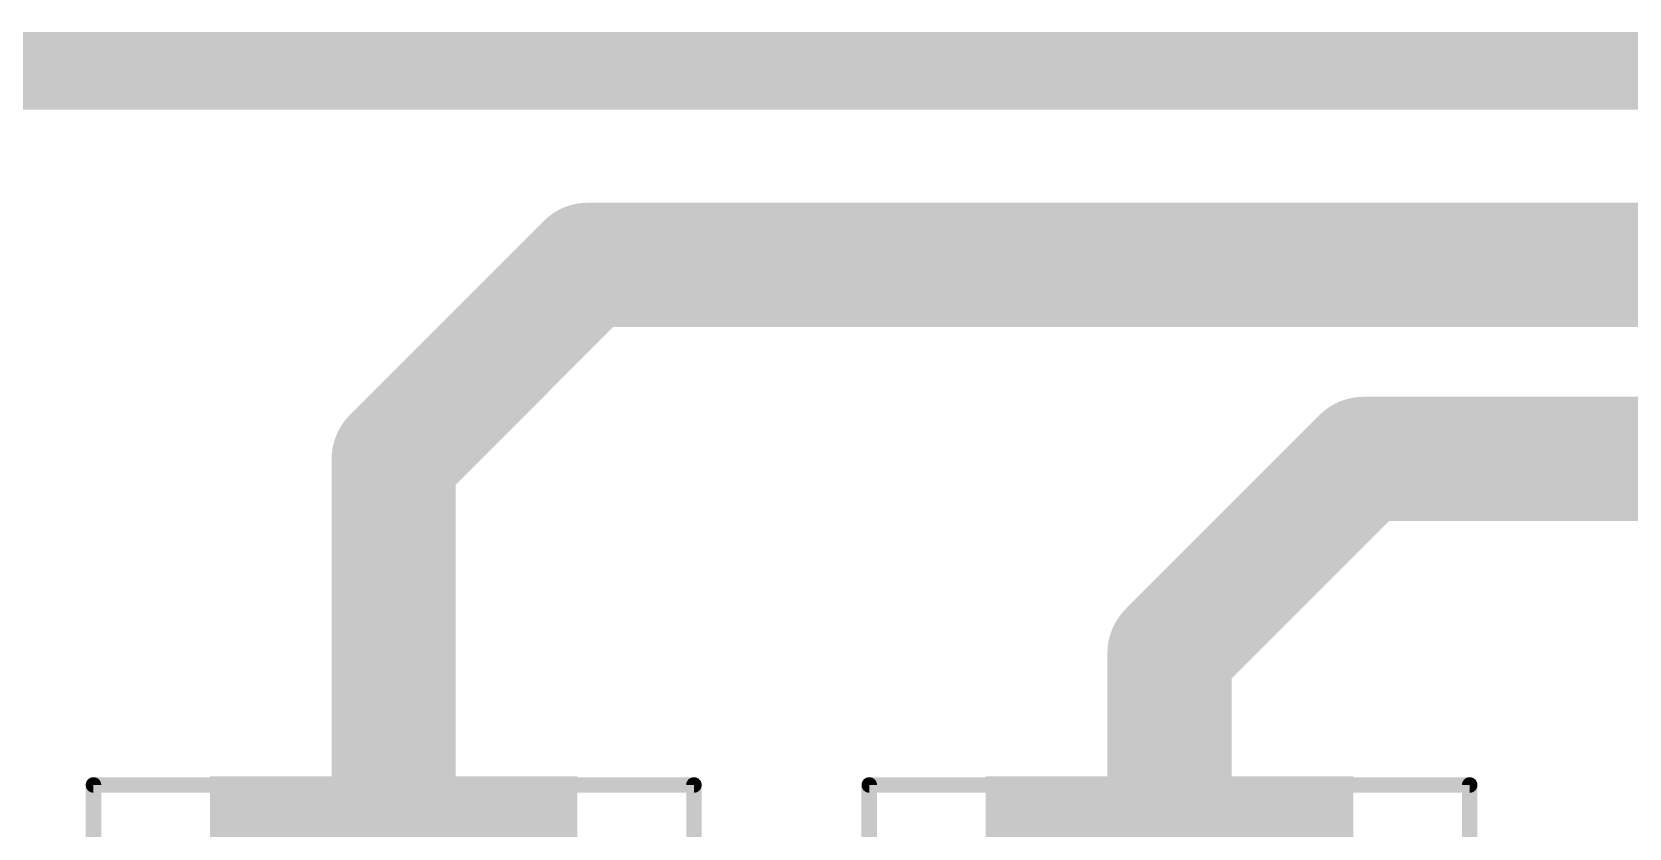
# Model space of a CAD drawing. Extents: x -19 to 88, y -11 to 23.
# Drawn here: x 15.33 to 20.55, y 20.38 to 22.99 of the extents above; entities that cross this region are included whole.
import ezdxf

# ---------------------------------------------------------------- set-up
doc = ezdxf.new("R2010")
doc.units = 0
for name, color, linetype in [('1', 12, 'CONTINUOUS'), ('16', 132, 'CONTINUOUS'), ('20', 53, 'CONTINUOUS'), ('29', 253, 'CONTINUOUS'), ('31', 253, 'CONTINUOUS'), ('39', 12, 'CONTINUOUS')]:
    doc.layers.add(name, color=color, linetype=linetype)

# ---------------------------------------------------------------- blocks, each defined once
blk = doc.blocks.new('RECT')
blk.add_solid([(-0.5, -0.5), (0.5, -0.5), (-0.5, 0.5), (0.5, 0.5)])

msp = doc.modelspace()

# ---------------------------------------------------------------- linework, layer by layer
at = {"layer": '1'}
for points, const_width in [([(0, 22.86), (43.18, 22.86)], 0.254), ([(16.51, 21.59), (17.145, 22.225)], 0.4064), ([(17.145, 22.225), (34.925, 22.225)], 0.4064), ([(16.51, 19.9), (16.51, 21.59)], 0.4064), ([(19.05, 20.955), (19.685, 21.59)], 0.4064), ([(19.685, 21.59), (26.035, 21.59)], 0.4064), ([(19.05, 19.9), (19.05, 20.955)], 0.4064)]:
    msp.add_lwpolyline(points, dxfattribs=dict(at, const_width=const_width))
at = {"layer": '1', "const_width": 0.2032}
for points in [[(17.145, 22.3266, 1), (17.145, 22.1234)], [(17.2168, 22.1532, 1), (17.0732, 22.2968)], [(16.6116, 21.59, 1), (16.4084, 21.59)], [(16.4382, 21.6618, 1), (16.5818, 21.5182)], [(19.685, 21.6916, 1), (19.685, 21.4884)], [(19.7568, 21.5182, 1), (19.6132, 21.6618)], [(19.1516, 20.955, 1), (18.9484, 20.955)], [(18.9782, 21.0268, 1), (19.1218, 20.8832)]]:
    msp.add_lwpolyline(points, format="xyb", dxfattribs=at)
at = {"layer": '16', "const_width": 0.254}
msp.add_lwpolyline([(0, 22.86), (43.18, 22.86)], dxfattribs=at)
at = {"layer": '20', "const_width": 0.2032}
msp.add_lwpolyline([(43.18, 22.86), (0, 22.86)], dxfattribs=at)
at = {"layer": '39', "const_width": 0.0508}
for points in [[(15.527, 17.577), (15.527, 20.523)], [(15.527, 20.523), (17.493, 20.523)], [(17.493, 20.523), (17.493, 17.577)], [(18.067, 17.577), (18.067, 20.523)], [(18.067, 20.523), (20.033, 20.523)], [(20.033, 20.523), (20.033, 17.577)]]:
    msp.add_lwpolyline(points, dxfattribs=at)
at = {"layer": '39', "const_width": 0.0254}
for points in [[(15.5397, 20.523, 1), (15.5143, 20.523)], [(15.527, 20.5357, 1), (15.527, 20.5103)], [(17.5057, 20.523, 1), (17.4803, 20.523)], [(17.493, 20.5103, 1), (17.493, 20.5357)], [(18.0797, 20.523, 1), (18.0543, 20.523)], [(18.067, 20.5357, 1), (18.067, 20.5103)], [(20.0457, 20.523, 1), (20.0203, 20.523)], [(20.033, 20.5103, 1), (20.033, 20.5357)]]:
    msp.add_lwpolyline(points, format="xyb", dxfattribs=at)

# ---------------------------------------------------------------- block references
at = {"layer": '1', "xscale": 1.1, "rotation": 90}
for p in [(16.51, 19.9), (19.05, 19.9)]:
    msp.add_blockref('RECT', p, dxfattribs=at)
at = {"layer": '29', "xscale": 1.3032, "yscale": 1.2032, "rotation": 90}
for p in [(16.51, 19.9), (19.05, 19.9)]:
    msp.add_blockref('RECT', p, dxfattribs=at)
at = {"layer": '31', "xscale": 1.1, "rotation": 90}
for p in [(16.51, 19.9), (19.05, 19.9)]:
    msp.add_blockref('RECT', p, dxfattribs=at)

doc.saveas('drawing.dxf')
